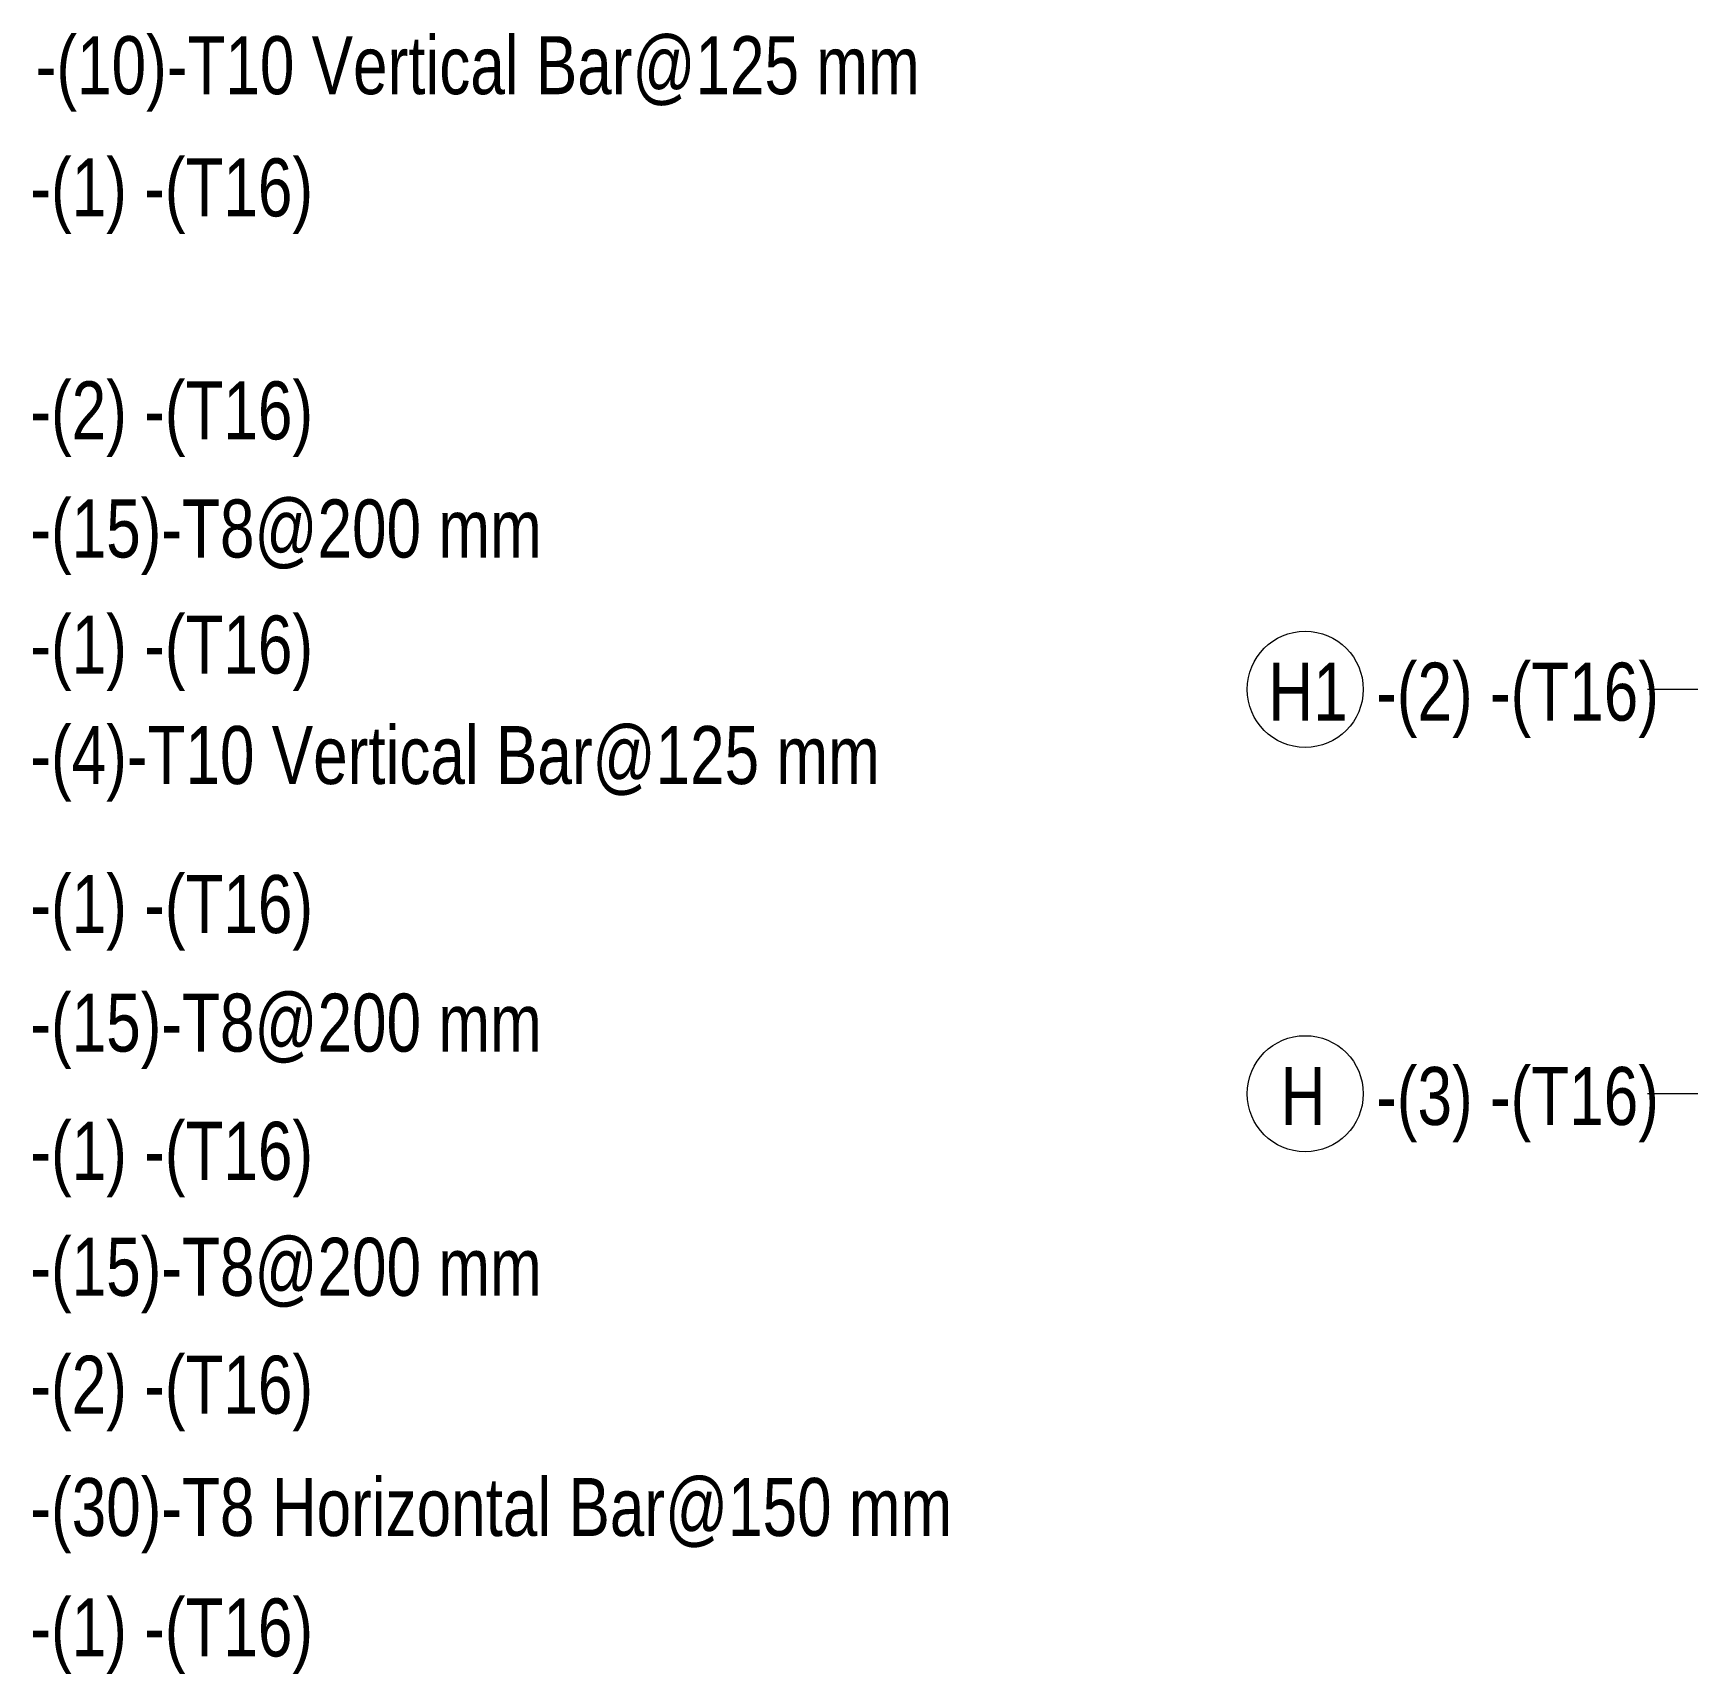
# Model space of a CAD drawing. Header units: millimetres. Extents: x 18954 to 39483, y -1618 to 21231.
# Drawn here: x 29407 to 31190, y 19434 to 21201 of the extents above; entities that cross this region are included whole.
import ezdxf

# ---------------------------------------------------------------- set-up
doc = ezdxf.new("R2010")
doc.units = ezdxf.units.MM
doc.layers.add('S-RBAR-IDEN', color=171, linetype='Continuous', lineweight=9)
doc.styles.add('Nirmala UI Semilight_1', font='NirmalaS.ttf', dxfattribs={"width": 0.8, "height": 62.5})

# ---------------------------------------------------------------- blocks, each defined once
blk = doc.blocks.new('M_Rebar Tag_rfa MARK - ARROW-794226-Elevation Top 3')
at = {"layer": 'S-RBAR-IDEN'}
blk.add_circle((-4775.2, 20629.2), 62.5, dxfattribs=at)

msp = doc.modelspace()

# ---------------------------------------------------------------- linework, layer by layer
at = {"layer": 'S-RBAR-IDEN'}
for p, q in [((31242.5, 20494), (31146.2, 20494)), ((31242.5, 20058.4), (31146.2, 20058.4))]:
    msp.add_line(p, q, dxfattribs=at)

# ---------------------------------------------------------------- block references
for p in [(35552.6, -135.2), (35552.6, -570.7)]:
    msp.add_blockref('M_Rebar Tag_rfa MARK - ARROW-794226-Elevation Top 3', p, dxfattribs=at)

# ---------------------------------------------------------------- texts
at = {"layer": 'S-RBAR-IDEN', "char_height": 62.5, "attachment_point": 1, "style": 'Nirmala UI Semilight_1'}
for s, insert, width in [('-(10)-T10 Vertical Bar@125 mm', (29409.9, 21197.5), 1122.362), ('-(1) -(T16)', (29404.1, 21065.9), 339.915), ('-(2) -(T16)', (29404.1, 20825.7), 352.742), ('-(15)-T8@200 mm', (29404.1, 20698.5), 663.797), ('-(1) -(T16)', (29404.1, 20573.5), 339.915), ('H1', (30737.7, 20522.8), 91.392), ('-(2) -(T16)', (30853.8, 20522.8), 352.742), ('-(4)-T10 Vertical Bar@125 mm', (29404.1, 20454.5), 1091.898), ('-(1) -(T16)', (29404.1, 20294), 339.915), ('-(15)-T8@200 mm', (29404.1, 20166.3), 663.797), ('-(3) -(T16)', (30853.8, 20087.3), 352.742), ('H', (30750.9, 20087.3), 59.325), ('-(1) -(T16)', (29404.1, 20028.2), 339.915), ('-(15)-T8@200 mm', (29404.1, 19903.3), 663.797), ('-(2) -(T16)', (29404.1, 19776.3), 352.742), ('-(30)-T8 Horizontal Bar@150 mm', (29404.1, 19644.6), 1210.548), ('-(1) -(T16)', (29404.1, 19514.9), 339.915)]:
    msp.add_mtext(s, dxfattribs=dict(at, insert=insert, width=width))

doc.saveas('drawing.dxf')
